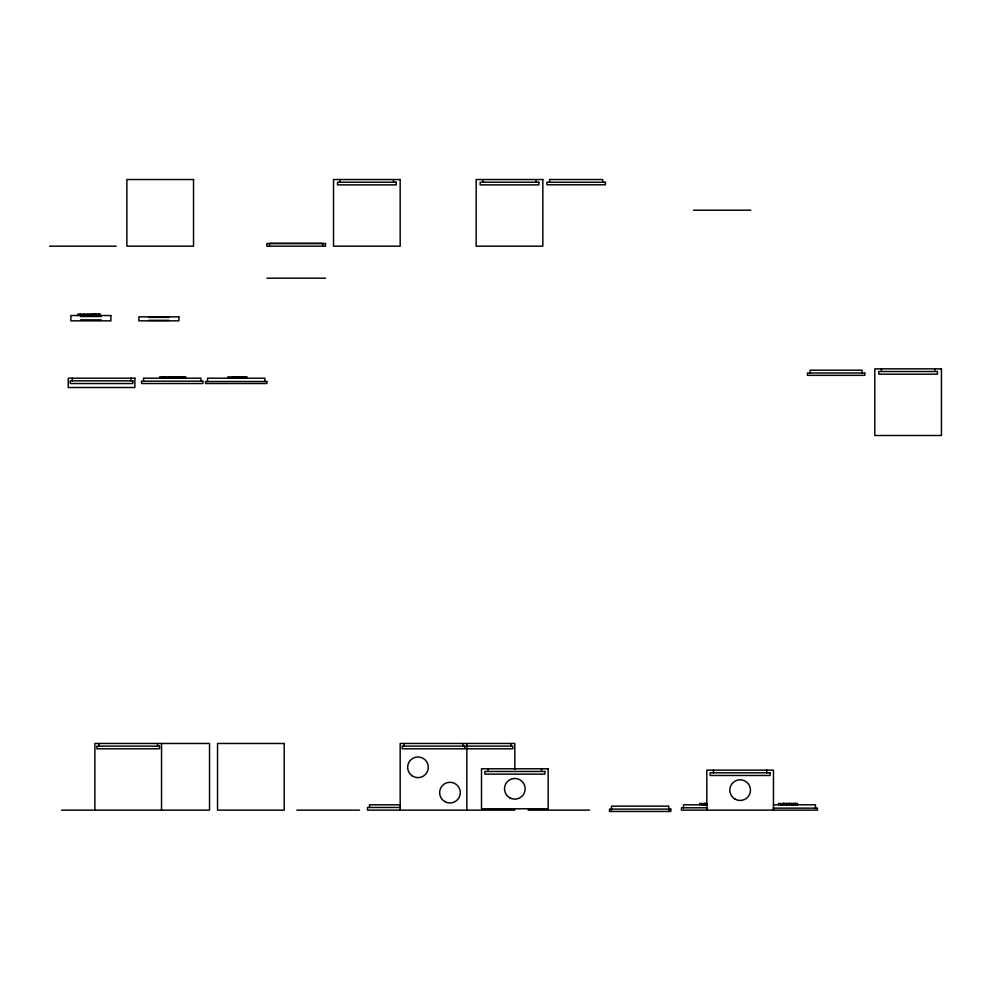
<?xml version="1.0" encoding="UTF-8"?>
<svg xmlns="http://www.w3.org/2000/svg" width="991" height="991" viewBox="0 0 991 991"><rect width="100%" height="100%" fill="white"/><g stroke="black" fill="none" stroke-linecap="round" stroke-linejoin="round"><path stroke-width="1.49" d="M693.477 210.203L750.806 210.203M49.55 246.189L116.207 246.189M266.864 278.186L325.519 278.186M83.628 314.184L88.013 314.184L87.988 315.522M92.547 314.184L88.694 314.184L88.694 315.522M80.544 316.525L101.206 316.525M148.7 317.355L169.04 317.355M80.544 319.858L101.206 319.858M148.7 320.353L169.04 320.353M164.481 376.853L168.21 376.853L168.21 378.178M172.632 376.853L168.953 376.853L168.953 378.178M235.486 376.853L232.29 376.853L232.389 378.178M466.067 746.136L512.83 746.136L512.83 748.8L466.067 748.8M704.428 803.466L707.116 803.466M782.89 803.466L786.098 803.466M400.389 804.803L369.519 804.803L369.519 807.467M707.611 804.803L683.48 804.803L683.48 807.801M773.228 804.803L815.469 804.803L815.469 808.136M400.389 807.467L367.512 807.467L367.512 810.13L514.837 810.13M707.611 807.801L681.474 807.801L681.474 810.13L817.464 810.13L817.464 808.136L773.228 808.136M61.553 810.13L209.535 810.13L209.535 743.473L94.876 743.473L94.876 810.13M296.854 810.13L359.51 810.13M528.166 810.13L589.484 810.13M934.786 368.85L934.786 371.514M881.457 368.85L881.457 371.514M862.12 373.012L862.12 370.176L810.13 370.176L810.13 373.012M797.557 804.803L797.557 803.466L792.689 803.466L792.689 804.803M796.95 803.466L796.95 804.803M795.426 803.466L795.426 804.803M795.339 803.466L795.339 804.803M794.819 803.466L794.819 804.803M793.295 803.466L793.234 804.803M791.784 804.803L791.784 803.466L786.916 803.466L786.916 804.803M791.177 803.466L791.177 804.803M789.654 803.466L789.654 804.803M789.567 803.466L789.567 804.803M789.047 803.466L789.047 804.803M787.523 803.466L787.523 804.803M785.95 803.466L785.95 804.803M783.968 803.466L783.968 804.803M783.695 803.466L783.695 804.803M783.534 803.466L783.571 804.803M783.001 803.466L782.89 804.803M781.998 804.803L781.998 803.466L781.304 804.803M780.462 804.803L780.462 803.466L778.592 803.466L778.592 804.803M773.463 810.13L773.463 770.131L706.806 770.131L706.806 810.13M766.799 770.131L766.799 772.807M713.47 770.131L713.47 772.807M706.484 803.466L706.484 804.803M705.865 803.466L705.865 804.803M705.27 803.466L705.381 804.803M704.551 803.466L704.428 804.803M703.499 804.803L703.499 803.466L702.706 803.466L702.706 804.803M701.752 804.803L701.752 803.466L699.621 803.466L699.621 804.803M668.814 811.468L668.814 806.129L611.484 806.129L611.484 811.468M602.739 182.282L602.739 179.532L549.571 179.532L549.571 182.282M541.495 768.805L541.495 771.469M536.168 179.532L536.168 182.208M514.837 769.45L514.837 743.473L400.178 743.473L400.178 810.13M510.836 743.473L510.836 746.136M488.167 768.805L488.167 771.469M482.84 179.532L482.84 182.208M466.835 743.473L466.835 810.13M462.834 743.473L462.834 746.136M404.179 743.473L404.179 746.136M393.514 179.532L393.514 182.208M340.186 179.532L340.186 182.208M322.855 246.189L322.855 243.39L269.527 243.39L269.527 246.189M264.857 381.51L264.857 378.178L207.528 378.178L207.528 381.51M246.945 378.178L246.945 376.853L242.077 376.853L242.077 378.178M246.35 376.853L246.35 378.178M244.22 376.853L244.22 378.178M242.622 376.853L242.622 378.178M241.185 378.178L241.185 376.853L236.304 376.853L236.304 378.178M240.578 376.853L240.578 378.178M239.054 376.853L239.054 378.178M238.955 376.853L238.955 378.178M238.447 376.853L238.447 378.178M236.849 376.853L236.923 378.178M235.338 376.853L235.338 378.178M233.368 376.853L233.368 378.178M233.096 376.853L233.096 378.178M232.873 376.853L232.922 378.178M231.399 378.178L231.399 376.853L230.705 378.178M229.862 378.178L229.862 376.853L227.992 376.853L227.992 378.178M200.863 381.176L200.863 378.178L143.534 378.178L143.534 381.176M185.639 378.178L185.639 376.853L180.102 376.853L180.102 378.178M184.958 376.853L184.958 378.178M183.112 376.853L183.224 378.178M182.53 376.853L182.53 378.178M180.796 376.853L180.796 378.178M180.721 376.853L180.721 378.178M179.074 378.178L179.074 376.853L173.536 376.853L173.536 378.178M178.38 376.853L178.38 378.178M176.658 376.853L176.658 378.178M176.547 376.853L176.547 378.178M175.964 376.853L175.964 378.178M172.434 376.853L172.434 378.178M169.882 376.853L169.882 378.178M169.734 376.853L169.684 378.178M169.622 376.853L169.622 378.178M169.077 376.853L169.077 378.178M165.447 376.853L165.447 378.178M164.617 376.853L164.481 378.178M163.565 378.178L163.565 376.853L162.772 376.853L162.772 378.178M161.806 378.178L161.806 376.853L159.675 376.853L159.675 378.178M161.533 743.473L161.533 810.13M157.532 743.473L157.532 746.136M130.874 378.178L130.874 380.841M100.376 315.522L100.376 314.184L95.768 314.184L95.768 315.522M99.472 314.184L99.472 315.522M98.877 743.473L98.877 746.136M98.654 314.184L98.654 315.522M96.573 314.184L96.573 315.522M95.582 315.522L95.582 314.184L93.228 314.184L93.228 315.522M95.458 314.184L95.458 315.522M94.641 314.184L94.641 315.522M93.823 314.184L93.823 315.522M92.522 314.184L92.522 315.522M91.717 314.184L91.717 315.522M89.5 314.184L89.5 315.522M87.146 314.184L87.158 315.522M84.421 314.184L84.458 315.522M83.046 315.522L83.046 314.184L77.769 314.184L77.769 315.522M80.841 314.184L80.841 315.522M79.961 314.184L79.961 315.522M72.219 378.178L72.219 380.841M193.53 179.532L126.873 179.532L126.873 246.189L193.53 246.189L193.53 179.532M400.178 179.532L333.521 179.532L333.521 246.189L400.178 246.189L400.178 179.532M542.833 179.532L476.163 179.532L476.163 246.189L542.833 246.189L542.833 179.532M396.177 182.208L337.522 182.208L337.522 184.871L396.177 184.871L396.177 182.208M538.831 182.208L480.164 182.208L480.164 184.871L538.831 184.871L538.831 182.208M605.402 182.282L546.908 182.282L546.908 184.784L605.402 184.784L605.402 182.282M325.519 243.526L266.864 243.526L266.864 246.189L325.519 246.189L325.519 243.526M110.881 315.522L70.881 315.522L70.881 320.849L110.881 320.849L110.881 315.522M178.863 316.847L138.876 316.847L138.876 320.849L178.863 320.849L178.863 316.847M941.45 368.85L874.793 368.85L874.793 435.507L941.45 435.507L941.45 368.85M937.449 371.514L878.794 371.514L878.794 374.177L937.449 374.177L937.449 371.514M864.796 373.012L807.467 373.012L807.467 375.341L864.796 375.341L864.796 373.012M134.875 378.178L68.218 378.178L68.218 387.518L134.875 387.518L134.875 378.178M132.868 380.841L70.212 380.841L70.212 383.517L132.868 383.517L132.868 380.841M202.87 381.176L141.54 381.176L141.54 383.517L202.87 383.517L202.87 381.176M266.864 381.51L205.533 381.51L205.533 383.517L266.864 383.517L266.864 381.51M284.194 743.473L217.537 743.473L217.537 810.13L284.194 810.13L284.194 743.473M159.539 746.136L96.883 746.136L96.883 748.8L159.539 748.8L159.539 746.136M464.841 746.136L402.173 746.136L402.173 748.8L464.841 748.8L464.841 746.136M548.159 768.805L481.502 768.805L481.502 808.792L548.159 808.792L548.159 768.805M544.827 771.469L484.834 771.469L484.834 774.132L544.827 774.132L544.827 771.469M770.131 772.807L710.138 772.807L710.138 775.47L770.131 775.47L770.131 772.807M670.808 809.127L609.49 809.127L609.49 811.468L670.808 811.468L670.808 809.127M244.827 378.178L244.827 376.853L244.727 378.178M174.23 378.178L174.23 376.853L174.156 378.178M734.975 799.08A10.331 10.331 0 0 0 750.472 790.137A10.331 10.331 0 0 0 734.975 781.181A10.331 10.331 0 0 0 734.975 799.08M509.659 797.743A10.331 10.331 0 0 0 525.168 788.799A10.331 10.331 0 0 0 509.659 779.855A10.331 10.331 0 0 0 509.659 797.743M412.021 775.755A10.331 10.331 0 0 0 428.261 768.236A10.331 10.331 0 0 0 413.631 757.929A10.331 10.331 0 0 0 412.021 775.755M444.798 801.583A10.331 10.331 0 0 0 460.295 792.639A10.331 10.331 0 0 0 444.798 783.683A10.331 10.331 0 0 0 444.798 801.583"/></g></svg>
